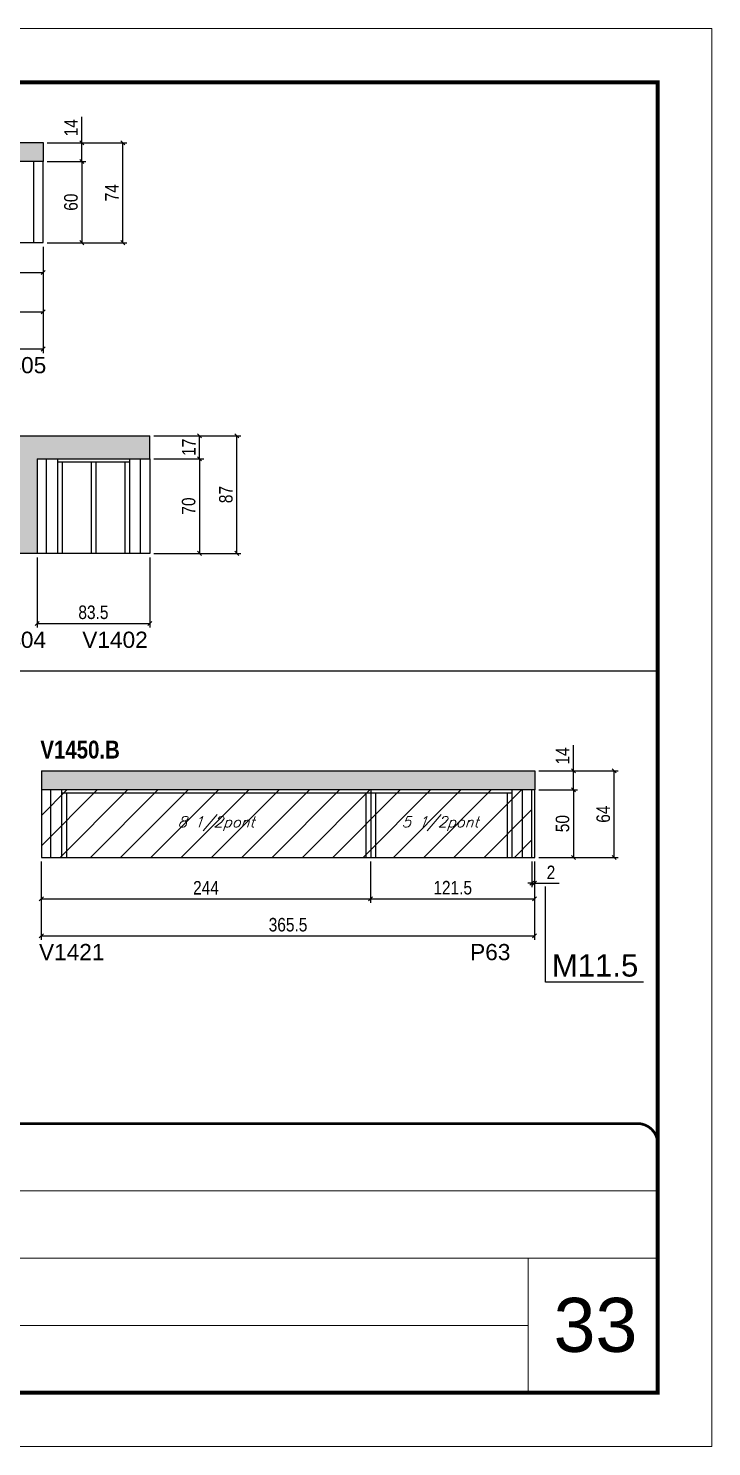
# Model space of a CAD drawing. Extents: x 3309 to 9563, y -2522 to 14608.
# Drawn here: x 4288 to 4794, y 4369 to 5419 of the extents above; entities that cross this region are included whole.
import ezdxf

# ---------------------------------------------------------------- set-up
doc = ezdxf.new("R2010")
doc.units = 0
doc.linetypes.add('CONTINUO', pattern=[0])
doc.linetypes.add('DASHED', pattern=[0.75, 0.5, -0.25])
for name, color, linetype in [('5', 5, 'Continuous'), ('COTA', 241, 'Continuous'), ('NOMENCLATURA', 7, 'Continuous'), ('Painéis', 200, 'Continuous'), ('SARR_2.2x7', 40, 'Continuous'), ('SARR_3.5x7', 81, 'Continuous'), ('texto', 7, 'Continuous')]:
    doc.layers.add(name, color=color, linetype=linetype)
for name, color, linetype, lineweight in [('CARIMBO', 255, 'Continuous', 9), ('Folhas', 255, 'Continuous', 9), ('Hachura', 251, 'Continuous', 9), ('SARRAFO DE PRESSAO', 251, 'DASHED', 9)]:
    doc.layers.add(name, color=color, linetype=linetype, lineweight=lineweight)
doc.styles.add('ARIAL', font='arial.ttf')
doc.styles.add('COTA TECNICA', font='techl___.ttf', dxfattribs={"height": 10})
doc.styles.add('Romans', font='romans.shx')
doc.styles.get("Standard").update_dxf_attribs({"font": 'arial.ttf'})
doc.styles.add('TECNICA', font='techb___.ttf', dxfattribs={"height": 10})
doc.dimstyles.new('PAINEL', dxfattribs={"dimtxt": 10, "dimasz": 3, "dimexe": 3, "dimexo": 3, "dimgap": 3, "dimtad": 1, "dimdec": 1, "dimzin": 12, "dimdsep": 46, "dimtxsty": 'COTA TECNICA', "dimblk1": 'OBLIQUE', "dimblk2": 'OBLIQUE', "dimsah": 1, "dimcen": 0.9, "dimclrd": 4, "dimclre": 4, "dimclrt": 240, "dimadec": 1, "dimazin": 3, "dimtfac": 1, "dimtdec": 1, "dimtmove": 0, "dimatfit": 3, "dimfxl": 1, "dimtolj": 1, "dimtzin": 12, "dimarcsym": 0})

# ---------------------------------------------------------------- blocks, each defined once
blk = doc.blocks.new('9999999999')
at = {"color": 30, "linetype": 'CONTINUO'}
for p, q in [((98564.6, 34379.6), (99584, 34379.6)), ((98564.6, 34329.8), (99488, 34329.8)), ((99584, 34329.8), (99488, 34329.8)), ((99488, 34329.8), (99488, 34230.2)), ((98564.6, 34280), (99488, 34280))]:
    blk.add_line(p, q, dxfattribs=at)
at = {"color": 30, "linetype": 'CONTINUO', "const_width": 2}
blk.add_lwpolyline([(99584, 34230.2), (99584, 34414.4, 0.414214), (99569, 34429.4), (98229, 34429.4, 0.414214), (98214, 34414.4), (98214, 34245.2, 0.414214), (98229, 34230.2), (99584, 34230.2)], format="xyb", dxfattribs=at)
at = {"layer": 'Folhas'}
blk.add_lwpolyline([(98139, 34190.2), (99624, 34190.2), (99624, 35240.2), (98139, 35240.2)], close=True, dxfattribs=at)
at = {"layer": 'Folhas', "color": 30, "const_width": 3}
blk.add_lwpolyline([(98214, 34230.2), (99584, 34230.2), (99584, 35200.2), (98214, 35200.2)], close=True, dxfattribs=at)
blk = doc.blocks.new('_Oblique')
at = {"color": 0, "linetype": 'ByBlock', "lineweight": -2}
blk.add_line((-0.5, -0.5), (0.5, 0.5), dxfattribs=at)
blk = doc.blocks.new('*D2638')
at = {"layer": 'COTA', "color": 4, "lineweight": -2, "transparency": 16777216}
for p, q in [((3797.6, 5265.6), (3797.6, 5178.9)), ((4299.1, 5257.6), (4299.1, 5178.9)), ((3797.6, 5181.9), (4299.1, 5181.9))]:
    blk.add_line(p, q, dxfattribs=at)
at = {"layer": 'Defpoints', "color": 0, "transparency": 16777216}
for p in [(3797.6, 5268.6), (4299.1, 5260.6), (4299.1, 5181.9)]:
    blk.add_point(p, dxfattribs=at)
at = {"layer": 'COTA', "color": 4, "lineweight": -2, "transparency": 16777216, "xscale": 3, "yscale": 3, "zscale": 3, "rotation": 180}
blk.add_blockref('_Oblique', (3797.6, 5181.9), dxfattribs=at)
at = {"layer": 'COTA', "color": 4, "lineweight": -2, "transparency": 16777216, "xscale": 3, "yscale": 3, "zscale": 3}
blk.add_blockref('_Oblique', (4299.1, 5181.9), dxfattribs=at)
at = {"layer": 'COTA', "color": 240, "transparency": 16777216, "insert": (4048.3, 5190), "char_height": 10, "attachment_point": 5, "style": 'COTA TECNICA'}
blk.add_mtext('\\A1;501.5', dxfattribs=at)
blk = doc.blocks.new('*D2633')
at = {"layer": 'COTA', "color": 4, "lineweight": -2, "transparency": 16777216}
for p, q in [((4041.6, 5257.6), (4041.6, 5206.4)), ((4299.1, 5257.6), (4299.1, 5206.4)), ((4041.6, 5209.4), (4299.1, 5209.4))]:
    blk.add_line(p, q, dxfattribs=at)
at = {"layer": 'Defpoints', "color": 0, "transparency": 16777216}
for p in [(4041.6, 5260.6), (4299.1, 5260.6), (4299.1, 5209.4)]:
    blk.add_point(p, dxfattribs=at)
at = {"layer": 'COTA', "color": 4, "lineweight": -2, "transparency": 16777216, "xscale": 3, "yscale": 3, "zscale": 3, "rotation": 180}
blk.add_blockref('_Oblique', (4041.6, 5209.4), dxfattribs=at)
at = {"layer": 'COTA', "color": 4, "lineweight": -2, "transparency": 16777216, "xscale": 3, "yscale": 3, "zscale": 3}
blk.add_blockref('_Oblique', (4299.1, 5209.4), dxfattribs=at)
at = {"layer": 'COTA', "color": 240, "transparency": 16777216, "insert": (4170.3, 5217.5), "char_height": 10, "attachment_point": 5, "style": 'COTA TECNICA'}
blk.add_mtext('\\A1;257.5', dxfattribs=at)
blk = doc.blocks.new('*D2622')
at = {"layer": 'COTA', "color": 4, "lineweight": -2, "transparency": 16777216}
for p, q in [((4327.8, 5334.6), (4327.8, 5353.8)), ((4302.1, 5334.6), (4330.8, 5334.6)), ((4327.8, 5320.6), (4327.8, 5334.6)), ((4302.1, 5320.6), (4330.8, 5320.6))]:
    blk.add_line(p, q, dxfattribs=at)
at = {"layer": 'Defpoints', "color": 0, "transparency": 16777216}
for p in [(4299.1, 5334.6), (4327.8, 5334.6), (4299.1, 5320.6)]:
    blk.add_point(p, dxfattribs=at)
at = {"layer": 'COTA', "color": 4, "lineweight": -2, "transparency": 16777216, "xscale": 3, "yscale": 3, "zscale": 3}
for p, rotation in [((4327.8, 5334.6), 90), ((4327.8, 5320.6), 270)]:
    blk.add_blockref('_Oblique', p, dxfattribs=dict(at, rotation=rotation))
at = {"layer": 'COTA', "color": 240, "transparency": 16777216, "insert": (4319.7, 5345.7), "char_height": 10, "attachment_point": 5, "rotation": 90, "style": 'COTA TECNICA'}
blk.add_mtext('\\A1;14', dxfattribs=at)
blk = doc.blocks.new('*D2623')
at = {"layer": 'COTA', "color": 4, "lineweight": -2, "transparency": 16777216}
for p, q in [((4302.1, 5320.6), (4330.8, 5320.6)), ((4327.8, 5320.6), (4327.8, 5260.6)), ((4302.1, 5260.6), (4330.8, 5260.6))]:
    blk.add_line(p, q, dxfattribs=at)
at = {"layer": 'Defpoints', "color": 0, "transparency": 16777216}
for p in [(4299.1, 5320.6), (4299.1, 5260.6), (4327.8, 5260.6)]:
    blk.add_point(p, dxfattribs=at)
at = {"layer": 'COTA', "color": 4, "lineweight": -2, "transparency": 16777216, "xscale": 3, "yscale": 3, "zscale": 3}
for p, rotation in [((4327.8, 5320.6), 90), ((4327.8, 5260.6), 270)]:
    blk.add_blockref('_Oblique', p, dxfattribs=dict(at, rotation=rotation))
at = {"layer": 'COTA', "color": 240, "transparency": 16777216, "insert": (4319.7, 5290.6), "char_height": 10, "attachment_point": 5, "rotation": 90, "style": 'COTA TECNICA'}
blk.add_mtext('\\A1;60', dxfattribs=at)
blk = doc.blocks.new('*D2624')
at = {"layer": 'COTA', "color": 4, "lineweight": -2, "transparency": 16777216}
for p, q in [((4302.1, 5334.6), (4361, 5334.6)), ((4358, 5260.6), (4358, 5334.6)), ((4302.1, 5260.6), (4361, 5260.6))]:
    blk.add_line(p, q, dxfattribs=at)
at = {"layer": 'Defpoints', "color": 0, "transparency": 16777216}
for p in [(4299.1, 5334.6), (4358, 5334.6), (4299.1, 5260.6)]:
    blk.add_point(p, dxfattribs=at)
at = {"layer": 'COTA', "color": 4, "lineweight": -2, "transparency": 16777216, "xscale": 3, "yscale": 3, "zscale": 3}
for p, rotation in [((4358, 5334.6), 90), ((4358, 5260.6), 270)]:
    blk.add_blockref('_Oblique', p, dxfattribs=dict(at, rotation=rotation))
at = {"layer": 'COTA', "color": 240, "transparency": 16777216, "insert": (4350, 5297.6), "char_height": 10, "attachment_point": 5, "rotation": 90, "style": 'COTA TECNICA'}
blk.add_mtext('\\A1;74', dxfattribs=at)
blk = doc.blocks.new('*D2643')
at = {"layer": 'COTA', "color": 4, "lineweight": -2, "transparency": 16777216}
for p, q in [((4177.1, 5257.6), (4177.1, 5235.6)), ((4299.1, 5257.6), (4299.1, 5235.6)), ((4177.1, 5238.6), (4299.1, 5238.6))]:
    blk.add_line(p, q, dxfattribs=at)
at = {"layer": 'Defpoints', "color": 0, "transparency": 16777216}
for p in [(4177.1, 5260.6), (4299.1, 5260.6), (4299.1, 5238.6)]:
    blk.add_point(p, dxfattribs=at)
at = {"layer": 'COTA', "color": 4, "lineweight": -2, "transparency": 16777216, "xscale": 3, "yscale": 3, "zscale": 3, "rotation": 180}
blk.add_blockref('_Oblique', (4177.1, 5238.6), dxfattribs=at)
at = {"layer": 'COTA', "color": 4, "lineweight": -2, "transparency": 16777216, "xscale": 3, "yscale": 3, "zscale": 3}
blk.add_blockref('_Oblique', (4299.1, 5238.6), dxfattribs=at)
at = {"layer": 'COTA', "color": 240, "transparency": 16777216, "insert": (4238.1, 5246.7), "char_height": 10, "attachment_point": 5, "style": 'COTA TECNICA'}
blk.add_mtext('\\A1;122', dxfattribs=at)
blk = doc.blocks.new('*D2644')
at = {"layer": 'COTA', "color": 4, "lineweight": -2, "transparency": 16777216}
for p, q in [((4294.6, 5027.6), (4294.6, 4975.6)), ((4378.1, 5027.6), (4378.1, 4975.6)), ((4294.6, 4978.6), (4378.1, 4978.6))]:
    blk.add_line(p, q, dxfattribs=at)
at = {"layer": 'Defpoints', "color": 0, "transparency": 16777216}
for p in [(4294.6, 5030.6), (4378.1, 5030.6), (4378.1, 4978.6)]:
    blk.add_point(p, dxfattribs=at)
at = {"layer": 'COTA', "color": 4, "lineweight": -2, "transparency": 16777216, "xscale": 3, "yscale": 3, "zscale": 3, "rotation": 180}
blk.add_blockref('_Oblique', (4294.6, 4978.6), dxfattribs=at)
at = {"layer": 'COTA', "color": 4, "lineweight": -2, "transparency": 16777216, "xscale": 3, "yscale": 3, "zscale": 3}
blk.add_blockref('_Oblique', (4378.1, 4978.6), dxfattribs=at)
at = {"layer": 'COTA', "color": 240, "transparency": 16777216, "insert": (4336.3, 4986.9), "char_height": 10, "attachment_point": 5, "style": 'COTA TECNICA'}
blk.add_mtext('\\A1;83.5', dxfattribs=at)
blk = doc.blocks.new('*D2645')
at = {"layer": 'COTA', "color": 4, "lineweight": -2, "transparency": 16777216}
for p, q in [((4381.1, 5100.6), (4418, 5100.6)), ((4415, 5100.6), (4415, 5030.6)), ((4381.1, 5030.6), (4418, 5030.6))]:
    blk.add_line(p, q, dxfattribs=at)
at = {"layer": 'Defpoints', "color": 0, "transparency": 16777216}
for p in [(4378.1, 5100.6), (4378.1, 5030.6), (4415, 5030.6)]:
    blk.add_point(p, dxfattribs=at)
at = {"layer": 'COTA', "color": 4, "lineweight": -2, "transparency": 16777216, "xscale": 3, "yscale": 3, "zscale": 3}
for p, rotation in [((4415, 5100.6), 90), ((4415, 5030.6), 270)]:
    blk.add_blockref('_Oblique', p, dxfattribs=dict(at, rotation=rotation))
at = {"layer": 'COTA', "color": 240, "transparency": 16777216, "insert": (4406.9, 5065.6), "char_height": 10, "attachment_point": 5, "rotation": 90, "style": 'COTA TECNICA'}
blk.add_mtext('\\A1;70', dxfattribs=at)
blk = doc.blocks.new('*D2646')
at = {"layer": 'COTA', "color": 4, "lineweight": -2, "transparency": 16777216}
for p, q in [((4381.1, 5117.6), (4418, 5117.6)), ((4415, 5100.6), (4415, 5117.6)), ((4381.1, 5100.6), (4418, 5100.6))]:
    blk.add_line(p, q, dxfattribs=at)
at = {"layer": 'Defpoints', "color": 0, "transparency": 16777216}
for p in [(4378.1, 5117.6), (4415, 5117.6), (4378.1, 5100.6)]:
    blk.add_point(p, dxfattribs=at)
at = {"layer": 'COTA', "color": 4, "lineweight": -2, "transparency": 16777216, "xscale": 3, "yscale": 3, "zscale": 3}
for p, rotation in [((4415, 5117.6), 90), ((4415, 5100.6), 270)]:
    blk.add_blockref('_Oblique', p, dxfattribs=dict(at, rotation=rotation))
at = {"layer": 'COTA', "color": 240, "transparency": 16777216, "insert": (4407, 5109.1), "char_height": 10, "attachment_point": 5, "rotation": 90, "style": 'COTA TECNICA'}
blk.add_mtext('\\A1;17', dxfattribs=at)
blk = doc.blocks.new('*D2647')
at = {"layer": 'COTA', "color": 4, "lineweight": -2, "transparency": 16777216}
for p, q in [((4381.1, 5117.6), (4445.6, 5117.6)), ((4442.6, 5030.6), (4442.6, 5117.6)), ((4381.1, 5030.6), (4445.6, 5030.6))]:
    blk.add_line(p, q, dxfattribs=at)
at = {"layer": 'Defpoints', "color": 0, "transparency": 16777216}
for p in [(4378.1, 5117.6), (4442.6, 5117.6), (4378.1, 5030.6)]:
    blk.add_point(p, dxfattribs=at)
at = {"layer": 'COTA', "color": 4, "lineweight": -2, "transparency": 16777216, "xscale": 3, "yscale": 3, "zscale": 3}
for p, rotation in [((4442.6, 5117.6), 90), ((4442.6, 5030.6), 270)]:
    blk.add_blockref('_Oblique', p, dxfattribs=dict(at, rotation=rotation))
at = {"layer": 'COTA', "color": 240, "transparency": 16777216, "insert": (4434.5, 5074.1), "char_height": 10, "attachment_point": 5, "rotation": 90, "style": 'COTA TECNICA'}
blk.add_mtext('\\A1;87', dxfattribs=at)
blk = doc.blocks.new('*D2800')
at = {"layer": 'COTA', "color": 4, "lineweight": -2, "transparency": 16777216}
for p, q in [((4297.7, 4802.5), (4297.7, 4744.4)), ((4663.2, 4802.5), (4663.2, 4744.4)), ((4297.7, 4747.4), (4663.2, 4747.4))]:
    blk.add_line(p, q, dxfattribs=at)
at = {"layer": 'Defpoints', "color": 0, "transparency": 16777216}
for p in [(4297.7, 4805.5), (4663.2, 4805.5), (4663.2, 4747.4)]:
    blk.add_point(p, dxfattribs=at)
at = {"layer": 'COTA', "color": 4, "lineweight": -2, "transparency": 16777216, "xscale": 3, "yscale": 3, "zscale": 3, "rotation": 180}
blk.add_blockref('_Oblique', (4297.7, 4747.4), dxfattribs=at)
at = {"layer": 'COTA', "color": 4, "lineweight": -2, "transparency": 16777216, "xscale": 3, "yscale": 3, "zscale": 3}
blk.add_blockref('_Oblique', (4663.2, 4747.4), dxfattribs=at)
at = {"layer": 'COTA', "color": 240, "transparency": 16777216, "insert": (4480.5, 4755.6), "char_height": 10, "attachment_point": 5, "style": 'COTA TECNICA'}
blk.add_mtext('\\A1;365.5', dxfattribs=at)
blk = doc.blocks.new('*D2801')
at = {"layer": 'COTA', "color": 4, "lineweight": -2, "transparency": 16777216}
for p, q in [((4297.7, 4802.5), (4297.7, 4771.9)), ((4541.7, 4802.5), (4541.7, 4771.9)), ((4297.7, 4774.9), (4541.7, 4774.9))]:
    blk.add_line(p, q, dxfattribs=at)
at = {"layer": 'Defpoints', "color": 0, "transparency": 16777216}
for p in [(4297.7, 4805.5), (4541.7, 4805.5), (4541.7, 4774.9)]:
    blk.add_point(p, dxfattribs=at)
at = {"layer": 'COTA', "color": 4, "lineweight": -2, "transparency": 16777216, "xscale": 3, "yscale": 3, "zscale": 3, "rotation": 180}
blk.add_blockref('_Oblique', (4297.7, 4774.9), dxfattribs=at)
at = {"layer": 'COTA', "color": 4, "lineweight": -2, "transparency": 16777216, "xscale": 3, "yscale": 3, "zscale": 3}
blk.add_blockref('_Oblique', (4541.7, 4774.9), dxfattribs=at)
at = {"layer": 'COTA', "color": 240, "transparency": 16777216, "insert": (4419.7, 4783), "char_height": 10, "attachment_point": 5, "style": 'COTA TECNICA'}
blk.add_mtext('\\A1;244', dxfattribs=at)
blk = doc.blocks.new('*D2802')
at = {"layer": 'COTA', "color": 4, "lineweight": -2, "transparency": 16777216}
for p, q in [((4541.7, 4802.5), (4541.7, 4771.9)), ((4663.2, 4802.5), (4663.2, 4771.9)), ((4541.7, 4774.9), (4663.2, 4774.9))]:
    blk.add_line(p, q, dxfattribs=at)
at = {"layer": 'Defpoints', "color": 0, "transparency": 16777216}
for p in [(4541.7, 4805.5), (4663.2, 4805.5), (4663.2, 4774.9)]:
    blk.add_point(p, dxfattribs=at)
at = {"layer": 'COTA', "color": 4, "lineweight": -2, "transparency": 16777216, "xscale": 3, "yscale": 3, "zscale": 3, "rotation": 180}
blk.add_blockref('_Oblique', (4541.7, 4774.9), dxfattribs=at)
at = {"layer": 'COTA', "color": 4, "lineweight": -2, "transparency": 16777216, "xscale": 3, "yscale": 3, "zscale": 3}
blk.add_blockref('_Oblique', (4663.2, 4774.9), dxfattribs=at)
at = {"layer": 'COTA', "color": 240, "transparency": 16777216, "insert": (4602.5, 4783), "char_height": 10, "attachment_point": 5, "style": 'COTA TECNICA'}
blk.add_mtext('\\A1;121.5', dxfattribs=at)
blk = doc.blocks.new('*D2797')
at = {"layer": 'COTA', "color": 4, "lineweight": -2, "transparency": 16777216}
for p, q in [((4692, 4869.5), (4692, 4888.6)), ((4666.2, 4869.5), (4695, 4869.5)), ((4692, 4855.5), (4692, 4869.5)), ((4666.2, 4855.5), (4695, 4855.5))]:
    blk.add_line(p, q, dxfattribs=at)
at = {"layer": 'Defpoints', "color": 0, "transparency": 16777216}
for p in [(4663.2, 4869.5), (4692, 4869.5), (4663.2, 4855.5)]:
    blk.add_point(p, dxfattribs=at)
at = {"layer": 'COTA', "color": 4, "lineweight": -2, "transparency": 16777216, "xscale": 3, "yscale": 3, "zscale": 3}
for p, rotation in [((4692, 4869.5), 90), ((4692, 4855.5), 270)]:
    blk.add_blockref('_Oblique', p, dxfattribs=dict(at, rotation=rotation))
at = {"layer": 'COTA', "color": 240, "transparency": 16777216, "insert": (4683.9, 4880.6), "char_height": 10, "attachment_point": 5, "rotation": 90, "style": 'COTA TECNICA'}
blk.add_mtext('\\A1;14', dxfattribs=at)
blk = doc.blocks.new('*D2798')
at = {"layer": 'COTA', "color": 4, "lineweight": -2, "transparency": 16777216}
for p, q in [((4666.2, 4855.5), (4695, 4855.5)), ((4692, 4855.5), (4692, 4805.5)), ((4666.2, 4805.5), (4695, 4805.5))]:
    blk.add_line(p, q, dxfattribs=at)
at = {"layer": 'Defpoints', "color": 0, "transparency": 16777216}
for p in [(4663.2, 4855.5), (4663.2, 4805.5), (4692, 4805.5)]:
    blk.add_point(p, dxfattribs=at)
at = {"layer": 'COTA', "color": 4, "lineweight": -2, "transparency": 16777216, "xscale": 3, "yscale": 3, "zscale": 3}
for p, rotation in [((4692, 4855.5), 90), ((4692, 4805.5), 270)]:
    blk.add_blockref('_Oblique', p, dxfattribs=dict(at, rotation=rotation))
at = {"layer": 'COTA', "color": 240, "transparency": 16777216, "insert": (4683.9, 4830.5), "char_height": 10, "attachment_point": 5, "rotation": 90, "style": 'COTA TECNICA'}
blk.add_mtext('\\A1;50', dxfattribs=at)
blk = doc.blocks.new('*D2799')
at = {"layer": 'COTA', "color": 4, "lineweight": -2, "transparency": 16777216}
for p, q in [((4666.2, 4869.5), (4725.2, 4869.5)), ((4722.2, 4805.5), (4722.2, 4869.5)), ((4666.2, 4805.5), (4725.2, 4805.5))]:
    blk.add_line(p, q, dxfattribs=at)
at = {"layer": 'Defpoints', "color": 0, "transparency": 16777216}
for p in [(4663.2, 4869.5), (4722.2, 4869.5), (4663.2, 4805.5)]:
    blk.add_point(p, dxfattribs=at)
at = {"layer": 'COTA', "color": 4, "lineweight": -2, "transparency": 16777216, "xscale": 3, "yscale": 3, "zscale": 3}
for p, rotation in [((4722.2, 4869.5), 90), ((4722.2, 4805.5), 270)]:
    blk.add_blockref('_Oblique', p, dxfattribs=dict(at, rotation=rotation))
at = {"layer": 'COTA', "color": 240, "transparency": 16777216, "insert": (4714.1, 4837.5), "char_height": 10, "attachment_point": 5, "rotation": 90, "style": 'COTA TECNICA'}
blk.add_mtext('\\A1;64', dxfattribs=at)
blk = doc.blocks.new('*D2803')
at = {"layer": 'COTA', "color": 4, "lineweight": -2, "transparency": 16777216}
for p, q in [((4661.2, 4802.5), (4661.2, 4783.4)), ((4663.2, 4802.5), (4663.2, 4783.4)), ((4661.2, 4786.4), (4658.2, 4786.4)), ((4661.2, 4786.4), (4663.2, 4786.4)), ((4663.2, 4786.4), (4681.4, 4786.4))]:
    blk.add_line(p, q, dxfattribs=at)
at = {"layer": 'Defpoints', "color": 0, "transparency": 16777216}
for p in [(4661.2, 4805.5, 0), (4663.2, 4805.5, 0), (4663.2, 4786.4)]:
    blk.add_point(p, dxfattribs=at)
at = {"layer": 'COTA', "color": 4, "lineweight": -2, "transparency": 16777216, "xscale": 3, "yscale": 3, "zscale": 3}
blk.add_blockref('_Oblique', (4661.2, 4786.4), dxfattribs=at)
at = {"layer": 'COTA', "color": 4, "lineweight": -2, "transparency": 16777216, "xscale": 3, "yscale": 3, "zscale": 3, "rotation": 180}
blk.add_blockref('_Oblique', (4663.2, 4786.4), dxfattribs=at)
at = {"layer": 'COTA', "color": 240, "transparency": 16777216, "insert": (4675.3, 4794.4), "char_height": 10, "attachment_point": 5, "style": 'COTA TECNICA'}
blk.add_mtext('\\A1;2', dxfattribs=at)

msp = doc.modelspace()

# ---------------------------------------------------------------- hatches: boundary and pattern name
at = {"layer": 'COTA'}
h = msp.add_hatch(dxfattribs=at)
h.set_pattern_fill('AR-CONC', color=256, scale=0.03)
h.set_pattern_definition([(50, (-3191.81, -6882.8264), (5.46554, -0.4781726), [0.5715, -6.2865]), (355, (-3191.81, -6882.8264), (-1.0573026, 5.7317054), [0.4572, -5.0292175]), (100.451445, (-3191.3546, -6882.8663), (4.4082374, 5.2535326), [0.4857003, -5.3427073]), (46.1842, (-3191.81, -6881.3024), (8.1323712, -1.2612698), [0.85725, -9.42975]), (96.63556, (-3191.132, -6881.4075), (7.122124, 7.4227837), [0.7285507, -8.0140682]), (351.18415, (-3191.81, -6881.3024), (7.122124, 7.4227837), [0.685799, -7.543792]), (21, (-3191.048, -6881.6834), (4.5484317, -3.067956), [0.5715, -6.2865]), (326, (-3191.048, -6881.6834), (1.8540609, 5.525639), [0.4572, -5.0292]), (71.451445, (-3190.669, -6881.939), (6.4024926, 2.457683), [0.4857003, -5.3426981]), (37.5, (-3191.81, -6882.8264), (0.0926581, 2.53665117), [0, -4.96824, 0, -5.1054, 0, -5.04825]), (7.5, (-3191.81, -6882.8264), (2.0045899, 3.00541724), [0, -2.91084, 0, -4.85394, 0, -1.92405]), (327.5, (-3193.5093, -6882.8264), (4.06771786, -0.17186232), [0, -1.905, 0, -5.9436, 0, -7.8867]), (317.5, (-3194.2713, -6882.8264), (4.4438754, 0.7627947), [0, -2.4765, 0, -3.94716, 0, -5.6007])])
h.paths.add_polyline_path([(4299.09, 5320.64), (4299.09, 5334.64), (3797.59, 5334.64), (3797.59, 5320.64)])
h = msp.add_hatch(dxfattribs=at)
h.set_pattern_fill('AR-CONC', color=256, scale=0.03)
h.paths.add_polyline_path([(4294.59, 5100.57), (4378.09, 5100.57), (4378.09, 5117.57), (3797.59, 5117.57), (3797.59, 5101.57), (4264.59, 5101.57), (4264.59, 5043.57), (4264.59, 5030.57), (4294.59, 5030.57)])
h = msp.add_hatch(dxfattribs=at)
h.set_pattern_fill('AR-CONC', color=256, scale=0.03)
h.set_pattern_definition([(50, (-2691.6604, -7345.9636), (5.46554, -0.4781726), [0.5715, -6.2865]), (355, (-2691.6604, -7345.9636), (-1.0573026, 5.7317054), [0.4572, -5.0292175]), (100.451445, (-2691.205, -7346.0034), (4.4082374, 5.2535326), [0.4857003, -5.3427073]), (46.1842, (-2691.6604, -7344.4396), (8.1323712, -1.2612698), [0.85725, -9.42975]), (96.63556, (-2690.983, -7344.545), (7.122124, 7.4227837), [0.7285507, -8.0140682]), (351.18415, (-2691.6604, -7344.4396), (7.122124, 7.4227837), [0.685799, -7.543792]), (21, (-2690.8984, -7344.8206), (4.5484317, -3.067956), [0.5715, -6.2865]), (326, (-2690.8984, -7344.8206), (1.8540609, 5.525639), [0.4572, -5.0292]), (71.451445, (-2690.5194, -7345.076), (6.4024926, 2.457683), [0.4857003, -5.3426981]), (37.5, (-2691.6604, -7345.9636), (0.0926581, 2.53665117), [0, -4.96824, 0, -5.1054, 0, -5.04825]), (7.5, (-2691.6604, -7345.9636), (2.0045899, 3.00541724), [0, -2.91084, 0, -4.85394, 0, -1.92405]), (327.5, (-2693.3597, -7345.9636), (4.06771786, -0.17186232), [0, -1.905, 0, -5.9436, 0, -7.8867]), (317.5, (-2694.1217, -7345.9636), (4.4438754, 0.7627947), [0, -2.4765, 0, -3.94716, 0, -5.6007])])
h.paths.add_polyline_path([(4297.74, 4869.5), (4297.74, 4855.5), (4663.24, 4855.5), (4663.24, 4869.5)])
at = {"layer": 'Hachura', "linetype": 'ByBlock'}
h = msp.add_hatch(dxfattribs=at)
h.set_pattern_fill('ANSI31', color=256, scale=5)
h.paths.add_polyline_path([(3791.1, 4855.5), (3791.1, 4805.5), (4035.1, 4805.5), (4035.1, 4855.5)])
h.paths.add_polyline_path([(4153.1, 4805.5), (4153.1, 4855.5), (4035.1, 4855.5), (4035.1, 4805.5)])
h.paths.add_polyline_path([(4541.74, 4805.5), (4541.74, 4855.5), (4297.74, 4855.5), (4297.74, 4805.5)])
h.paths.add_polyline_path([(4541.74, 4855.5), (4541.74, 4805.5), (4661.24, 4805.5), (4661.24, 4855.5)])

# ---------------------------------------------------------------- linework, layer by layer
at = {"layer": 'COTA'}
for p, q in [((3797.59, 5334.64), (4299.09, 5334.64)), ((4299.09, 5334.64), (4299.09, 5320.64)), ((3797.59, 5117.57), (4378.09, 5117.57)), ((4378.09, 5100.57), (4378.09, 5117.57)), ((4294.59, 5030.57), (4264.59, 5030.57)), ((3384.37, 4943.51), (4754.37, 4943.51)), ((4297.74, 4869.5, 0), (4297.74, 4855.5, 0)), ((4297.74, 4869.5, 0), (4663.24, 4869.5, 0)), ((4663.24, 4869.5, 0), (4663.24, 4855.5, 0))]:
    msp.add_line(p, q, dxfattribs=at)
at = {"layer": 'NOMENCLATURA', "linetype": 'Continuous'}
for p, q in [((4671.15, 4713.06), (4671.15, 4783.89)), ((4743.92, 4713.06), (4671.15, 4713.06))]:
    msp.add_line(p, q, dxfattribs=at)
at = {"layer": 'Painéis', "linetype": 'ByBlock'}
for p, q in [((4299.09, 5320.64), (3797.59, 5320.64)), ((4299.09, 5260.64), (4299.09, 5320.64)), ((3835.09, 5260.64), (4299.09, 5260.64)), ((4294.59, 5100.57), (4294.59, 5030.57)), ((4294.59, 5100.57), (4378.09, 5100.57)), ((4378.09, 5100.57), (4378.09, 5030.57)), ((4378.09, 5030.57), (4294.59, 5030.57)), ((4663.24, 4855.5, 0), (4297.74, 4855.5, 0)), ((4297.74, 4855.5, 0), (4297.74, 4805.5, 0)), ((4541.74, 4855.5, 0), (4541.74, 4805.5, 0)), ((4661.24, 4805.5, 0), (4661.24, 4855.5, 0)), ((4663.24, 4805.5, 0), (4663.24, 4855.5, 0)), ((4297.74, 4805.5, 0), (4663.24, 4805.5, 0))]:
    msp.add_line(p, q, dxfattribs=at)
at = {"layer": 'SARR_2.2x7', "linetype": 'Continuous'}
for p, q in [((4292.09, 5260.64), (4292.09, 5320.64)), ((4301.59, 5030.57), (4301.59, 5100.57)), ((4309.59, 5098.37), (4363.09, 5098.37)), ((4371.09, 5030.57), (4371.09, 5100.57)), ((4304.74, 4805.5, 0), (4304.74, 4855.5, 0)), ((4312.74, 4853.3, 0), (4541.74, 4853.3, 0)), ((4541.74, 4853.3, 0), (4646.24, 4853.3, 0)), ((4654.24, 4805.5, 0), (4654.24, 4855.5, 0))]:
    msp.add_line(p, q, dxfattribs=at)
at = {"layer": 'SARR_3.5x7'}
for p, q in [((4309.59, 5100.57), (4309.59, 5030.57)), ((4313.09, 5098.37), (4313.09, 5030.57)), ((4334.56, 5098.37), (4334.56, 5030.57)), ((4338.06, 5098.37), (4338.06, 5030.57)), ((4359.59, 5098.37), (4359.59, 5030.57)), ((4363.09, 5100.57), (4363.09, 5030.57)), ((4312.74, 4855.5, 0), (4312.74, 4805.5, 0)), ((4316.24, 4853.3, 0), (4316.24, 4805.5, 0)), ((4538.24, 4853.3, 0), (4538.24, 4805.5, 0)), ((4545.24, 4853.3, 0), (4545.24, 4805.5, 0)), ((4642.74, 4853.3, 0), (4642.74, 4805.5, 0)), ((4646.24, 4855.5, 0), (4646.24, 4805.5, 0))]:
    msp.add_line(p, q, dxfattribs=at)

# ---------------------------------------------------------------- block references
at = {"layer": 'SARRAFO DE PRESSAO', "color": 6, "linetype": 'ByBlock'}
msp.add_blockref('9999999999', (-94829.61, -29820.95), dxfattribs=at)

# ---------------------------------------------------------------- texts
at = {"layer": '5', "linetype": 'Continuous'}
for s, rotation, p in [('V1405', 359.99996, (4252.91, 5163.93)), ('V1404', 0.00004, (4252.73, 4960.62)), ('V1402', 0.00004, (4328.07, 4960.62)), ('V1421', 0.00004, (4296, 4729.4, 0)), ('P63', 0.00004, (4615.43, 4729.4, 0))]:
    msp.add_text(s, height=12, rotation=rotation, dxfattribs=at).set_placement(p)
at = {"layer": 'CARIMBO', "style": 'ARIAL'}
msp.add_text('33', height=40, dxfattribs=at).set_placement((4677.23, 4439.4))
at = {"layer": 'NOMENCLATURA', "style": 'TECNICA'}
msp.add_text('V1450.B', height=13.2, dxfattribs=at).set_placement((4297.02, 4878.69, 0))
at = {"layer": 'NOMENCLATURA', "linetype": 'Continuous'}
msp.add_text('M11.5', height=16.5, dxfattribs=at).set_placement((4675.95, 4717.26))
at = {"layer": 'texto', "color": 2, "char_height": 8, "attachment_point": 5, "style": 'Romans'}
for s, insert in [('{\\Q19;\\C256;8 1/2pont}', (4427.24, 4830.5, 0)), ('{\\Q19;\\C256;5 1/2pont}', (4593.24, 4830.5, 0))]:
    msp.add_mtext(s, dxfattribs=dict(at, insert=insert))

# ---------------------------------------------------------------- dimensions: what is measured, and where the dimension line sits
at = {"layer": 'COTA'}
for base, p1, p2, angle, picture, middle in [((4327.81, 5334.64), (4299.09, 5320.64), (4299.09, 5334.64), 90, '*D2622', (4319.74, 5345.7)), ((4358.05, 5334.64), (4299.09, 5260.64), (4299.09, 5334.64), 90, '*D2624', (4349.97, 5297.64)), ((4327.81, 5260.64), (4299.09, 5320.64), (4299.09, 5260.64), 90, '*D2623', (4319.71, 5290.64)), ((4299.09, 5181.94), (3797.59, 5268.64), (4299.09, 5260.64), 180, '*D2638', (4048.34, 5190.05)), ((4415.04, 5117.57), (4378.09, 5100.57), (4378.09, 5117.57), 90, '*D2646', (4406.96, 5109.07)), ((4442.57, 5117.57), (4378.09, 5030.57), (4378.09, 5117.57), 90, '*D2647', (4434.47, 5074.07)), ((4415.04, 5030.57), (4378.09, 5100.57), (4378.09, 5030.57), 90, '*D2645', (4406.93, 5065.57)), ((4691.96, 4869.5, 0), (4663.24, 4855.5, 0), (4663.24, 4869.5, 0), 90, '*D2797', (4683.89, 4880.56, 0)), ((4722.2, 4869.5, 0), (4663.24, 4805.5, 0), (4663.24, 4869.5, 0), 90, '*D2799', (4714.09, 4837.5, 0)), ((4691.96, 4805.5, 0), (4663.24, 4855.5, 0), (4663.24, 4805.5, 0), 90, '*D2798', (4683.85, 4830.5, 0)), ((4663.24, 4747.41, 0), (4297.74, 4805.5, 0), (4663.24, 4805.5, 0), 180, '*D2800', (4480.49, 4755.63, 0))]:
    dim = msp.add_linear_dim(base=base, p1=p1, p2=p2, angle=angle, dimstyle='PAINEL', dxfattribs=at)
    dim.commit()
    dim.dimension.update_dxf_attribs({"geometry": picture, "text_midpoint": middle})
for base, p1, p2, picture, middle in [((4299.09, 5209.42), (4041.59, 5260.64), (4299.09, 5260.64), '*D2633', (4170.34, 5217.53)), ((4299.09, 5238.6), (4177.09, 5260.64), (4299.09, 5260.64), '*D2643', (4238.09, 5246.66)), ((4663.24, 4774.89, 0), (4541.74, 4805.5, 0), (4663.24, 4805.5, 0), '*D2802', (4602.49, 4783, 0))]:
    dim = msp.add_linear_dim(base=base, p1=p1, p2=p2, dimstyle='PAINEL', override={"dimtmove": 1}, dxfattribs=at)
    dim.commit()
    dim.dimension.update_dxf_attribs({"geometry": picture, "text_midpoint": middle})
for base, p1, p2, picture, middle in [((4378.09, 4978.63), (4294.59, 5030.57), (4378.09, 5030.57), '*D2644', (4336.34, 4986.87)), ((4541.74, 4774.89, 0), (4297.74, 4805.5, 0), (4541.74, 4805.5, 0), '*D2801', (4419.74, 4782.96, 0)), ((4663.24, 4786.4), (4661.24, 4805.5, 0), (4663.24, 4805.5, 0), '*D2803', (4675.3, 4794.4))]:
    dim = msp.add_linear_dim(base=base, p1=p1, p2=p2, dimstyle='PAINEL', dxfattribs=at)
    dim.commit()
    dim.dimension.update_dxf_attribs({"geometry": picture, "text_midpoint": middle})

doc.saveas('drawing.dxf')
